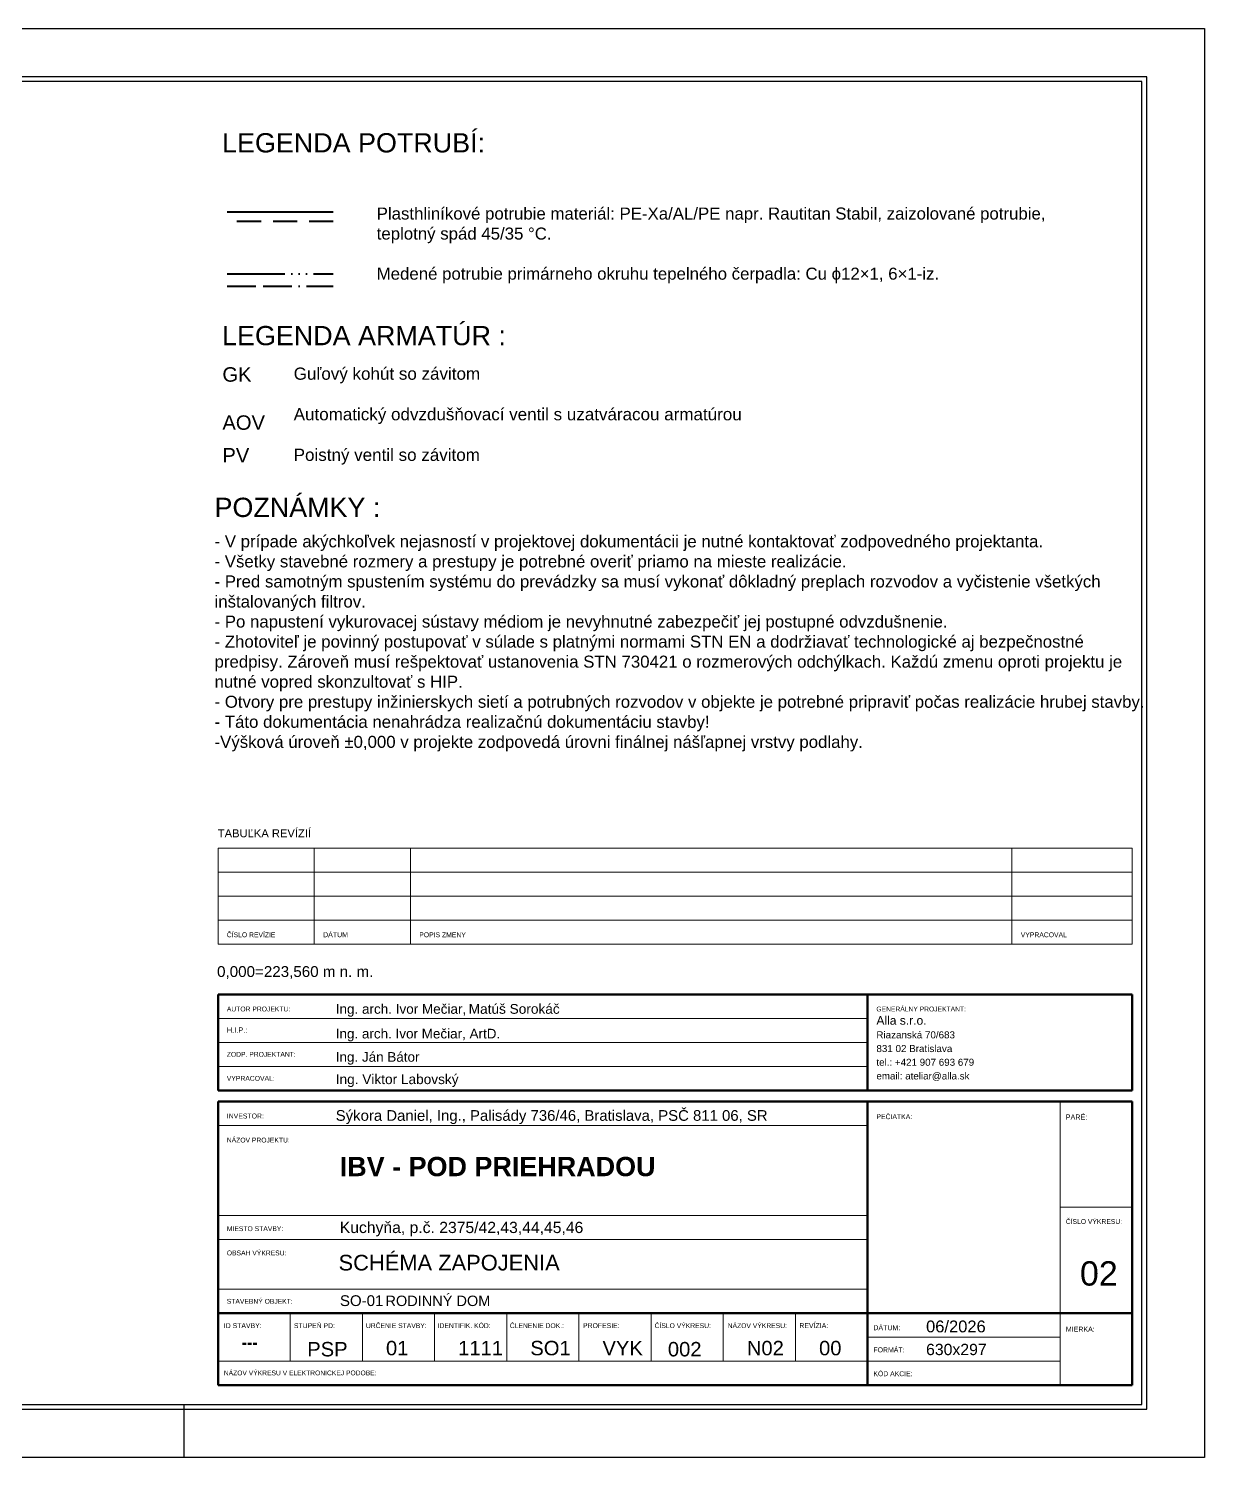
# Model space of a CAD drawing. Header units: millimetres. Extents: x 1046 to 79138, y -20101 to 54562.
# Drawn here: x 20678 to 32896, y 22954 to 37804 of the extents above; entities that cross this region are included whole.
import ezdxf

# ---------------------------------------------------------------- set-up
doc = ezdxf.new("R2010")
doc.units = ezdxf.units.MM
for name, pattern in [('ACAD_ISO06W100', [36, 24, -3, 0, -3, 0, -3, 0, -3]), ('ACAD_ISO11W100', [33, 12, -3, 12, -3, 0, -3]), ('DASH', [75, 50, -25])]:
    doc.linetypes.add(name, pattern=pattern)
doc.layers.add('NETLAC', color=6, linetype='Continuous', plot=False)
for name, color, linetype, lineweight in [('Schedule Graphics', 7, 'Continuous', 9), ('Text Notes', 7, 'Continuous', 9), ('vyk-privod-45', 240, 'Continuous', 40), ('vyk-tc-privod', 175, 'ACAD_ISO06W100', 40), ('vyk-tc-vratka', 30, 'ACAD_ISO11W100', 40), ('vyk-vratka_35°C', 132, 'DASH', 40), ('vyk_POPIS', 7, 'Continuous', 20)]:
    doc.layers.add(name, color=color, linetype=linetype, lineweight=lineweight)
doc.layers.add('vyk-privod2', color=7, linetype='Continuous')
doc.styles.add('ARIAL', font='arial.ttf')
doc.styles.add('Arial$001H0', font='arial.ttf')
doc.styles.add('Arial$101H0', font='arialbd.ttf')
doc.styles.add('Arial_B', font='arialbd.ttf', dxfattribs={"width": 0.8, "height": 3})
doc.styles.add('Microsoft Sans Serif$001H0', font='micross.ttf')
doc.styles.get("Standard").update_dxf_attribs({"font": 'arial.ttf'})

msp = doc.modelspace()

# ---------------------------------------------------------------- linework, layer by layer
at = {"color": 7, "linetype": 'Continuous', "lineweight": 9, "true_color": 0x000007}
for p, q in [((22646.4, 29287.1, -0.8), (22646.4, 28287.2, -0.8)), ((22646.4, 29287.1, -0.8), (32146.1, 29287.1, -0.8)), ((23646.3, 29287.1, -0.8), (23646.3, 28287.2, -0.8)), ((24646.3, 29287.1, -0.8), (24646.3, 28287.2, -0.8)), ((30896.2, 29287.1, -0.8), (30896.2, 28287.2, -0.8)), ((32146.1, 28287.2, -0.8), (32146.1, 29287.1, -0.8)), ((22646.4, 29037.1, -0.8), (32146.1, 29037.1, -0.8)), ((22646.4, 28787.1, -0.8), (32146.1, 28787.1, -0.8)), ((22646.4, 28537.2, -0.8), (32146.1, 28537.2, -0.8)), ((22646.4, 28287.2, -0.8), (32146.1, 28287.2, -0.8)), ((29396.2, 26766, -0.8), (29396.2, 27766, -0.8)), ((29396.2, 27516, -0.8), (22646.4, 27516, -0.8)), ((29396.2, 27266, -0.8), (22646.4, 27266, -0.8)), ((29396.2, 27016, -0.8), (22646.4, 27016, -0.8)), ((31396.1, 23703.5, -0.8), (31396.1, 26653.4, -0.8)), ((29396.2, 26403.5, -0.8), (22646.4, 26403.5, -0.8)), ((29396.2, 25653.5, -0.8), (29396.2, 24453.5, -0.8)), ((31396.1, 25553.5, -0.8), (32146.1, 25553.5, -0.8)), ((29396.2, 25468.9, -0.8), (22646.4, 25468.9, -0.8)), ((29396.2, 25218.9, -0.8), (22646.4, 25218.9, -0.8)), ((29396.2, 24703.5, -0.8), (22646.4, 24703.5, -0.8)), ((23396.3, 24453.5, -0.8), (23396.3, 23953.5, -0.8)), ((24146.3, 24453.5, -0.8), (24146.3, 23953.5, -0.8)), ((24896.3, 24453.5, -0.8), (24896.3, 23953.5, -0.8)), ((25646.3, 24453.5, -0.8), (25646.3, 23953.5, -0.8)), ((26396.3, 24453.5, -0.8), (26396.3, 23953.5, -0.8)), ((27146.3, 24453.5, -0.8), (27146.3, 23953.5, -0.8)), ((27896.2, 24453.5, -0.8), (27896.2, 23953.5, -0.8)), ((28646.2, 24453.5, -0.8), (28646.2, 23953.5, -0.8)), ((29396.2, 24453.5, -0.8), (29396.2, 23703.5, -0.8)), ((32146.1, 24453.5, -0.8), (29396.2, 24453.5, -0.8)), ((31396.1, 24203.5, -0.8), (29396.2, 24203.5, -0.8)), ((31396.1, 23953.5, -0.8), (22646.4, 23953.5, -0.8))]:
    msp.add_line(p, q, dxfattribs=at)
at = {"color": 7, "linetype": 'Continuous', "lineweight": 70, "true_color": 0x000007}
for p, q in [((22646.4, 27766, -0.8), (32146.1, 27766, -0.8)), ((22646.4, 27766, -0.8), (22646.4, 26766, -0.8)), ((29396.2, 27766, -0.8), (29396.2, 26766, -0.8)), ((32146.1, 27766, -0.8), (32146.1, 26766, -0.8)), ((32146.1, 26766, -0.8), (22646.4, 26766, -0.8)), ((22646.4, 23703.5, -0.8), (22646.4, 26653.4, -0.8)), ((29396.2, 26653.4, -0.8), (22646.4, 26653.4, -0.8)), ((29396.2, 26653.4, -0.8), (29396.2, 24453.5, -0.8)), ((32146.1, 26653.4, -0.8), (29396.2, 26653.4, -0.8)), ((32146.1, 26653.4, -0.8), (32146.1, 23703.5, -0.8)), ((22646.4, 24453.5, -0.8), (29396.2, 24453.5, -0.8)), ((29396.2, 24453.5, -0.8), (29396.2, 23703.5, -0.8)), ((32146.1, 24453.5, -0.8), (29396.2, 24453.5, -0.8)), ((32146.1, 23703.5, -0.8), (22646.4, 23703.5, -0.8))]:
    msp.add_line(p, q, dxfattribs=at)
msp.add_line((22296.1, 22953.5, -0.8), (22296.1, 23503.5, -0.8))
at = {"elevation": -0.8}
for points in [[(1796.1, 23453.5), (32296.1, 23453.5), (32296.1, 37303.5), (1796.1, 37303.5)], [(1846.1, 23503.5), (32246.1, 23503.5), (32246.1, 37253.5), (1846.1, 37253.5)]]:
    msp.add_lwpolyline(points, close=True, dxfattribs=at)
at = {"layer": 'NETLAC', "elevation": -0.8}
msp.add_lwpolyline([(32896.1, 22953.5), (1296.1, 22953.5), (1296.1, 37803.5), (32896.1, 37803.5)], close=True, dxfattribs=at)
at = {"layer": 'vyk-privod-45'}
msp.add_line((22740, 35897.7), (23843.2, 35897.7), dxfattribs=at)
at = {"layer": 'vyk-tc-privod', "ltscale": 25}
msp.add_line((22740, 35254.4), (23843.2, 35254.4), dxfattribs=at)
at = {"layer": 'vyk-tc-vratka', "ltscale": 25}
msp.add_line((22740, 35126.1), (23843.2, 35126.1), dxfattribs=at)
at = {"layer": 'vyk-vratka_35°C', "ltscale": 5}
msp.add_line((23843.2, 35797.7), (22740, 35797.7), dxfattribs=at)

# ---------------------------------------------------------------- texts
at = {"color": 7, "true_color": 0x000007}
for s, height, style, p in [('TABUĽKA REVÍZIÍ', 83.197, 'Arial$001H0', (22644.3, 29398.4, -0.8)), ('ČÍSLO REVÍZIE', 50.471, 'Arial$001H0', (22737.9, 28360, -0.8)), ('DÁTUM', 52.36, 'Arial$001H0', (23737.9, 28360, -0.8)), ('POPIS ZMENY', 50.708, 'Arial$001H0', (24737.8, 28360, -0.8)), ('VYPRACOVAL', 50.61, 'Arial$001H0', (30987.8, 28360, -0.8)), ('0,000=223,560 m n. m.', 112.735, 'Arial$001H0', (22636.7, 27946.8, -0.8)), ('AUTOR PROJEKTU:', 50.247, 'Arial$001H0', (22737.9, 27588.9, -0.8)), ('Ing. arch. Ivor Mečiar, ', 100.358, 'Arial$001H0', (23869.8, 27564.4, -0.8)), ('Matúš Sorokáč', 101.461, 'Arial$001H0', (25251.5, 27564.4, -0.8)), ('GENERÁLNY PROJEKTANT:', 49.938, 'Arial$001H0', (29487.8, 27588.9, -0.8)), ('Alla s.r.o.', 89.515, 'Microsoft Sans Serif$001H0', (29487.8, 27450.7, -0.8)), ('H.I.P.:', 54.91, 'Arial$001H0', (22737.9, 27367.8, -0.8)), ('Ing. arch. Ivor Mečiar, ArtD.', 100.071, 'Arial$001H0', (23869.8, 27308.1, -0.8)), ('Riazanská 70/683', 73.014, 'Arial$001H0', (29487.8, 27308.5, -0.8)), ('831 02 Bratislava', 73.068, 'Arial$001H0', (29487.8, 27166.3, -0.8)), ('ZODP. PROJEKTANT:', 50.163, 'Arial$001H0', (22737.9, 27117.8, -0.8)), ('Ing. Ján Bátor', 100.071, 'Arial$001H0', (23869.8, 27066, -0.8)), ('tel.: +421 907 693 679', 72.862, 'Arial$001H0', (29487.8, 27024, -0.8)), ('VYPRACOVAL:', 50.548, 'Arial$001H0', (22737.9, 26867.8, -0.8)), ('Ing. Viktor Labovský', 101.461, 'Arial$001H0', (23869.8, 26833.5, -0.8)), ('email: ateliar@alla.sk', 72.73, 'Arial$001H0', (29487.8, 26881.8, -0.8)), ('Sýkora Daniel, Ing., Palisády 736/46, Bratislava, PSČ 811 06, SR', 110.942, 'Arial$001H0', (23869.8, 26452, -0.8)), ('INVESTOR:', 51.15, 'Arial$001H0', (22737.9, 26476.3, -0.8)), ('PEČIATKA:', 50.99, 'Arial$001H0', (29487.8, 26469.3, -0.8)), ('PARÉ:', 53.39, 'Arial$001H0', (31455.3, 26464.3, -0.8)), ('NÁZOV PROJEKTU:', 50.175, 'Arial$001H0', (22737.9, 26226.6, -0.8)), ('IBV - POD PRIEHRADOU', 200.348, 'Arial$101H0', (23911.6, 25876.5, -0.8)), ('Kuchyňa, p.č. 2375/42,43,44,45,46', 116.805, 'Arial$001H0', (23911.5, 25285.5, -0.8)), ('ČÍSLO VÝKRESU:', 50.282, 'Arial$001H0', (31455.3, 25380.1, -0.8)), ('MIESTO STAVBY:', 50.389, 'Arial$001H0', (22737.9, 25305.6, -0.8)), ('OBSAH VÝKRESU:', 50.223, 'Arial$001H0', (22737.9, 25053.6, -0.8)), ('SCHÉMA ZAPOJENIA', 162.702, 'Microsoft Sans Serif$001H0', (23898.9, 24896.4, -0.8)), ('02', 253.02, 'Microsoft Sans Serif$001H0', (31602.6, 24739.2, -0.8)), ('RODINNÝ DOM', 108.022, 'Arial$001H0', (24386.6, 24526.9, -0.8)), ('STAVEBNÝ OBJEKT:', 50.131, 'Arial$001H0', (22737.9, 24551, -0.8)), (' SO-01 ', 111.95, 'Arial$001H0', (23869.8, 24526.9, -0.8)), ('STUPEŇ PD:', 50.78, 'Arial$001H0', (23435.4, 24297.6, -0.8)), ('URČENIE STAVBY:', 50.196, 'Arial$001H0', (24183.3, 24297.6, -0.8)), ('IDENTIFIK. KÓD:', 50.346, 'Arial$001H0', (24928.5, 24297.6, -0.8)), ('ČLENENIE DOK.:', 50.324, 'Arial$001H0', (25679.1, 24297.6, -0.8)), ('ČÍSLO VÝKRESU:', 50.282, 'Arial$001H0', (27182.8, 24297.6, -0.8)), ('NÁZOV VÝKRESU:', 50.229, 'Arial$001H0', (27942.5, 24297.6, -0.8)), ('REVÍZIA:', 51.73, 'Arial$001H0', (28686.5, 24297.6, -0.8)), ('06/2026', 122.78, 'Arial$001H0', (30003.8, 24253.5, -0.8)), ('ID STAVBY:', 51.19, 'Arial$001H0', (22706.7, 24297.6, -0.8)), ('PROFESIE:', 51.18, 'Arial$001H0', (26438.8, 24297.6, -0.8)), ('DÁTUM:', 52.02, 'Arial$001H0', (29456.6, 24276, -0.8)), ('MIERKA:', 52.21, 'Arial$001H0', (31456.5, 24260.5, -0.8)), ('FORMÁT:', 51.43, 'Arial$001H0', (29456.6, 24045.7, -0.8)), ('630x297', 117.51, 'Arial$001H0', (30003.8, 24016.8, -0.8)), ('NÁZOV VÝKRESU V ELEKTRONICKEJ PODOBE:', 49.874, 'Arial$001H0', (22706.7, 23806.8, -0.8)), ('KÓD AKCIE:', 50.88, 'Arial$001H0', (29456.6, 23798, -0.8))]:
    msp.add_text(s, height=height, dxfattribs=dict(at, style=style)).set_placement(p)
at = {"char_height": 125, "attachment_point": 1}
for s, width, insert in [('\\PPlasthliníkové potrubie materiál: PE-Xa/AL/PE napr. Rautitan Stabil, zaizolované potrubie, teplotný spád 45/35 °C.^J\\PMedené potrubie primárneho okruhu tepelného čerpadla: Cu ϕ12×1, 6×1-iz.', 7416.579, (24295.5, 36152.3)), ('- V prípade akýchkoľvek nejasností v projektovej dokumentácii je nutné kontaktovať zodpovedného projektanta.\\P- Všetky stavebné rozmery a prestupy je potrebné overiť priamo na mieste realizácie.\\P- Pred samotným spustením systému do prevádzky sa musí vykonať dôkladný preplach rozvodov a vyčistenie všetkých inštalovaných filtrov.\\P- Po napustení vykurovacej sústavy médiom je nevyhnutné zabezpečiť jej postupné odvzdušnenie.\\P- Zhotoviteľ je povinný postupovať v súlade s platnými normami STN EN a dodržiavať technologické aj bezpečnostné predpisy. Zároveň musí rešpektovať ustanovenia STN 730421 o rozmerových odchýlkach. Každú zmenu oproti projektu je nutné vopred skonzultovať s HIP.\\P- Otvory pre prestupy inžinierskych sietí a potrubných rozvodov v objekte je potrebné pripraviť počas realizácie hrubej stavby.\\P- Táto dokumentácia nenahrádza realizačnú dokumentáciu stavby!\\P-Výšková úroveň ±0,000 v projekte zodpovedá úrovni finálnej nášľapnej vrstvy podlahy.', 9481.578, (22610.3, 32536.8))]:
    msp.add_mtext_dynamic_manual_height_columns(s, width=width, gutter_width=625, heights=[0], dxfattribs=dict(at, insert=insert))
at = {"layer": 'Schedule Graphics', "style": 'ARIAL'}
for s, p in [('LEGENDA POTRUBÍ:', (22688.9, 36516.3)), ('LEGENDA ARMATÚR :', (22688.9, 34512.6, -0.8)), ('POZNÁMKY :', (22610.3, 32727.6))]:
    msp.add_text(s, height=200, dxfattribs=at).set_placement(p)
at = {"layer": 'Text Notes', "char_height": 150, "attachment_point": 1}
for s, insert, width, style in [('---', (22891.7, 24227.5, -0.8), 202.025, 'Arial_B'), ('PSP', (23573.6, 24153.5, -0.8), 378.397, 'ARIAL'), ('01', (24391.7, 24165, -0.8), 230.886, 'ARIAL'), ('1111', (25141.7, 24165, -0.8), 461.772, 'ARIAL'), ('SO1', (25891.7, 24165, -0.8), 413.671, 'ARIAL'), ('VYK', (26641.7, 24165, -0.8), 320.885, 'ARIAL'), ('002', (27321, 24153.5, -0.8), 378.397, 'ARIAL'), ('N02', (28141.7, 24165, -0.8), 378.397, 'ARIAL'), ('00', (28891.7, 24165, -0.8), 230.886, 'ARIAL')]:
    msp.add_mtext(s, dxfattribs=dict(at, insert=insert, width=width, style=style))
at = {"layer": 'vyk-privod2', "lineweight": 35, "style": 'ARIAL'}
for s, p in [('GK', (22692.1, 34133.7, -0.8)), ('AOV', (22692.1, 33633.7, -0.8)), ('PV', (22692.1, 33294, -0.8))]:
    msp.add_text(s, height=150, dxfattribs=at).set_placement(p)
at = {"layer": 'vyk_POPIS', "insert": (23432.9, 34280.5, -0.8), "char_height": 126.5, "attachment_point": 1, "style": 'ARIAL'}
msp.add_mtext_dynamic_manual_height_columns('Guľový kohút so závitom\\P\\PAutomatický odvzdušňovací ventil s uzatváracou armatúrou\\P\\PPoistný ventil so závitom', width=9488.825, gutter_width=12.5, heights=[0], dxfattribs=at)

doc.saveas('drawing.dxf')
